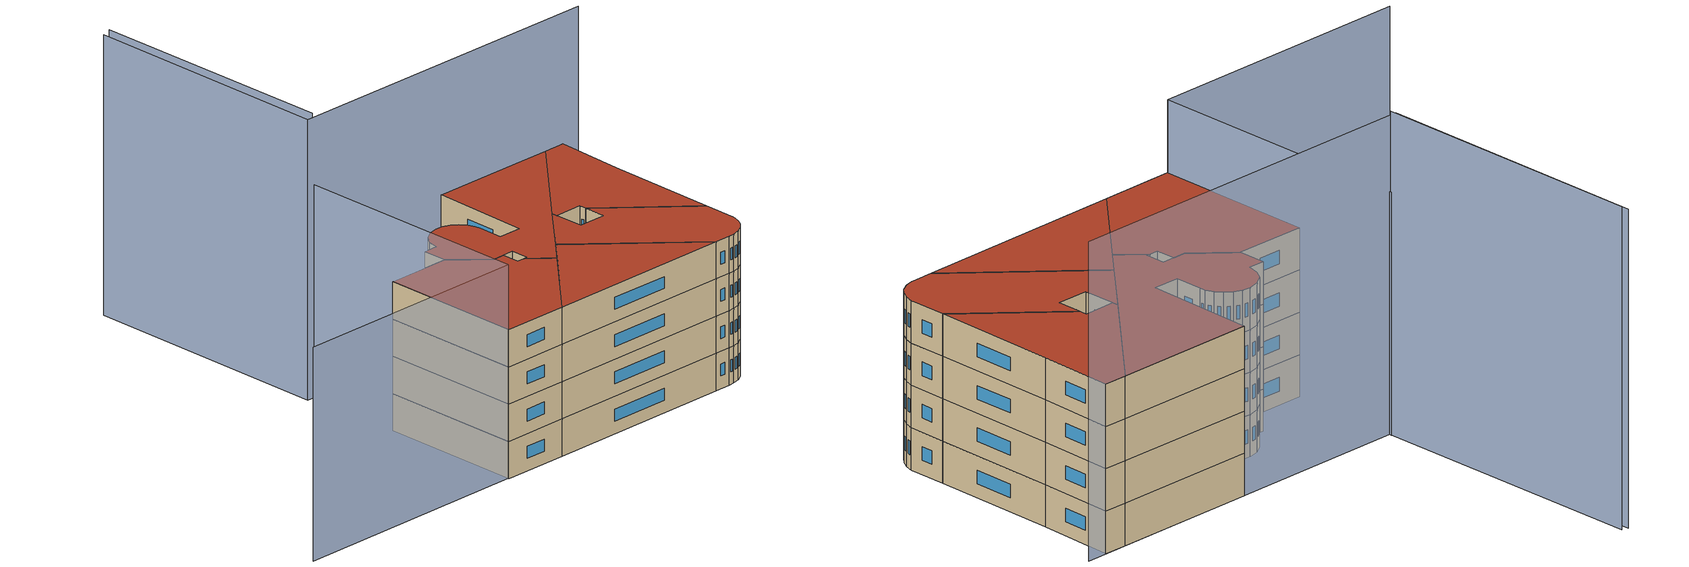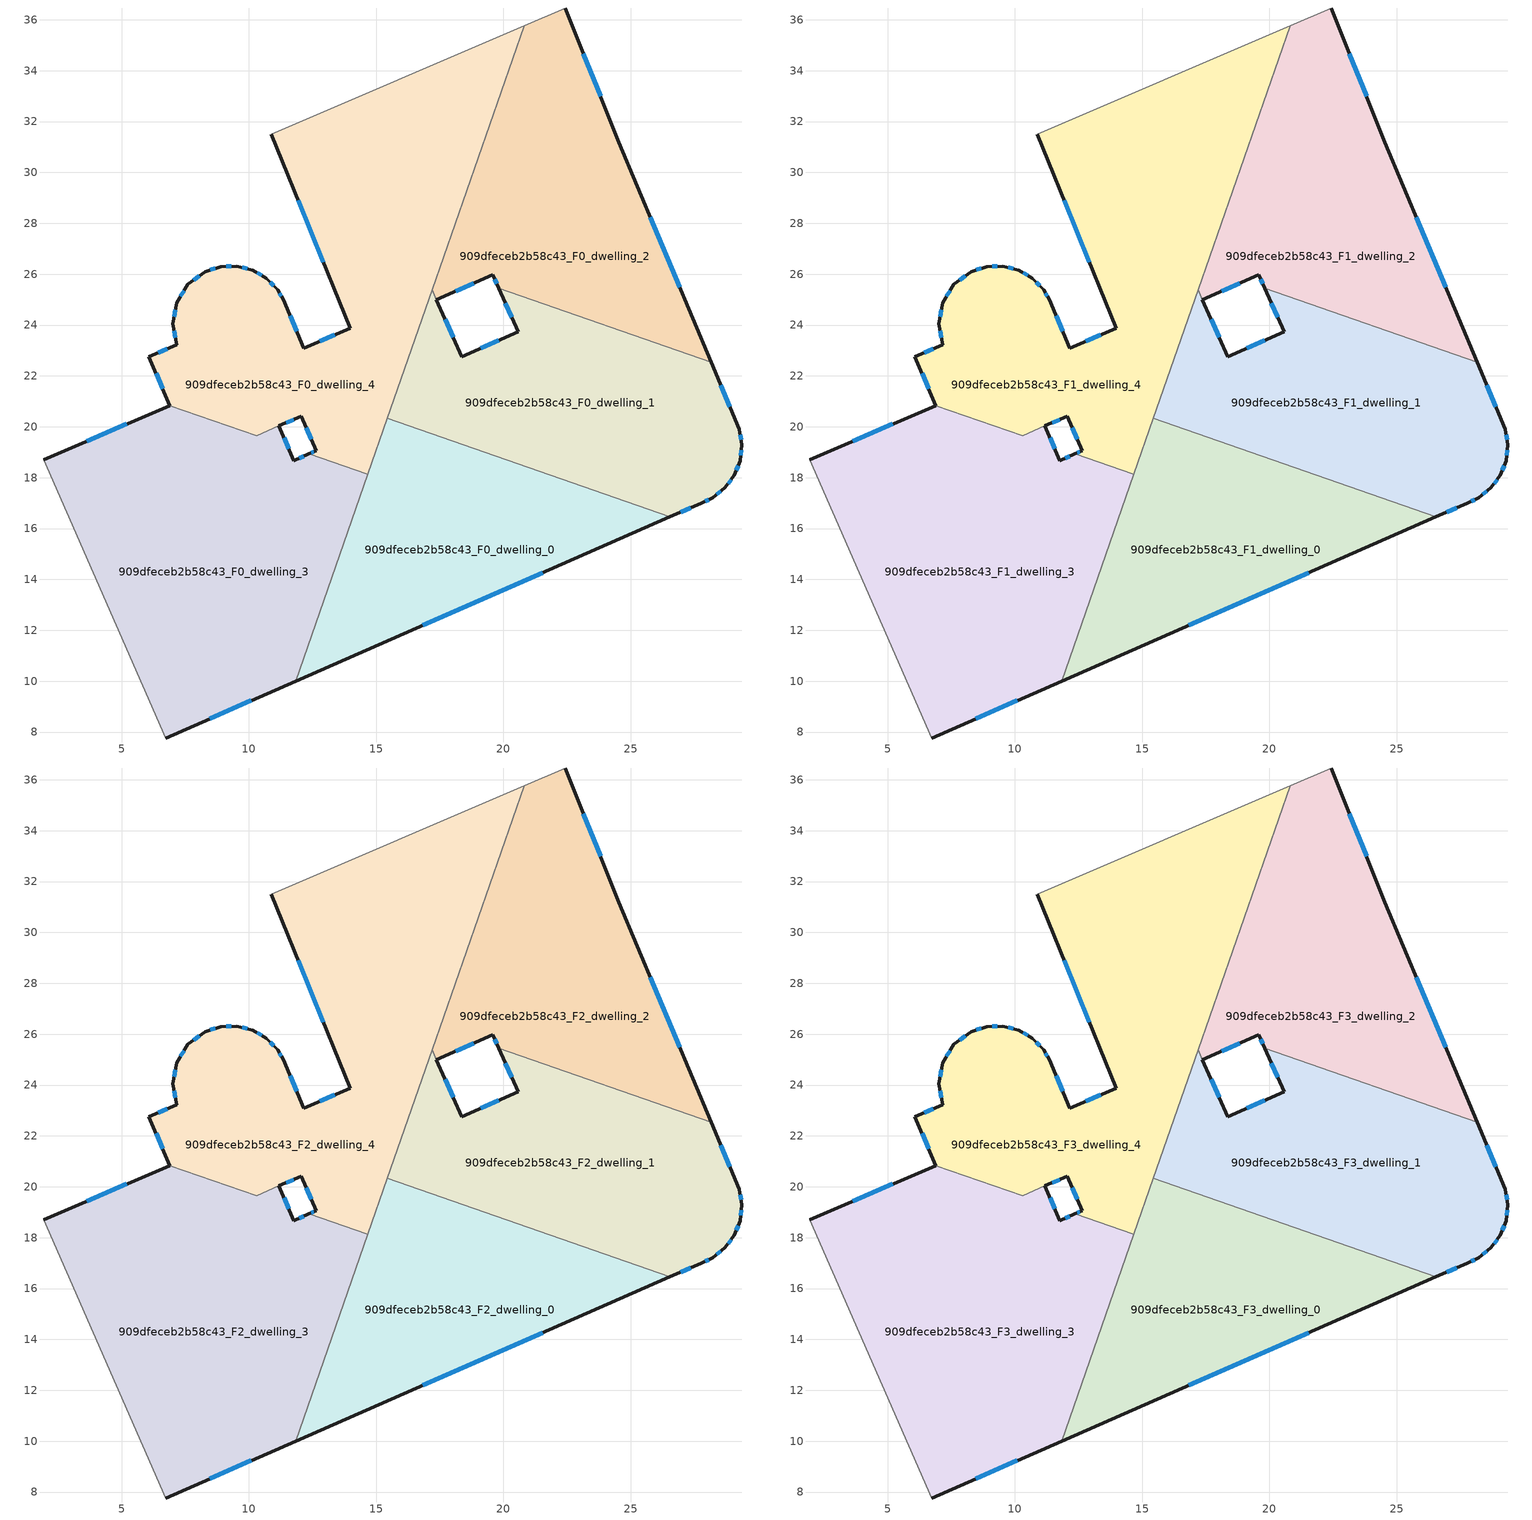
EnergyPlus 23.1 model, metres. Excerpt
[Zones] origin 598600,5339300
909dfeceb2b58c43_F0_dwelling_0
 floor ground (EU_floor_Construction): 26.55,16.46 11.83,10 15.44,20.33 z0
 wall outside (EU_wall_Construction): 11.83,10 26.55,16.46 z0:3
 wall to 909dfeceb2b58c43_F0_dwelling_1 (EU_wall_Construction): 26.55,16.46 15.44,20.33 z0:3
 wall to 909dfeceb2b58c43_F0_dwelling_3 (EU_wall_Construction): 14.67,18.13 11.83,10 z0:3
 wall to 909dfeceb2b58c43_F0_dwelling_4 (EU_wall_Construction): 15.44,20.33 14.67,18.13 z0:3
 window (EU_Window_Construction): 16.84,12.2 21.54,14.26 z1.02:1.98
909dfeceb2b58c43_F0_dwelling_1
 floor ground (EU_floor_Construction): 28.18,22.53 29.28,19.9 29.38,19.28 29.31,18.67 29.08,18.09 28.71,17.59 28.22,17.21 27.78,17 26.55,16.46 15.44,20.33 17.2,25.39 18.36,22.75 20.58,23.73 19.83,25.44 z0
 wall outside (EU_wall_Construction): 26.55,16.46 27.78,17 28.22,17.21 28.71,17.59 29.08,18.09 29.31,18.67 29.38,19.28 29.28,19.9 28.18,22.53 / 19.83,25.44 20.58,23.73 18.36,22.75 17.37,24.99 z0:3
 wall to 909dfeceb2b58c43_F0_dwelling_2 (EU_wall_Construction): 17.37,25 17.2,25.39 / 28.18,22.53 19.83,25.44 z0:3
 wall to 909dfeceb2b58c43_F0_dwelling_4 (EU_wall_Construction): 17.2,25.39 15.44,20.34 z0:3
 window (EU_Window_Construction): 26.97,16.64 27.36,16.82 / 18.02,23.52 17.71,24.23 / 19.82,23.4 19.11,23.09 / 20.08,24.86 20.32,24.31 / 28.91,20.79 28.55,21.63 / 29.34,19.49 29.31,19.69 / 29.33,18.88 29.35,19.07 / 29.16,18.29 29.23,18.47 / 28.84,17.76 28.95,17.92 / 28.39,17.34 28.54,17.46 / 27.93,17.07 28.07,17.14 z1.02:1.98
909dfeceb2b58c43_F0_dwelling_2
 floor ground (EU_floor_Construction): 22.43,36.46 24.54,31.19 28.18,22.53 19.83,25.44 19.59,25.98 17.37,25 17.2,25.39 20.82,35.77 z0
 wall outside (EU_wall_Construction): 28.18,22.53 24.54,31.19 22.43,36.46 / 17.37,25 19.59,25.98 19.83,25.44 z0:3
 wall adiabatic (EU_wall_Construction): 22.43,36.46 20.82,35.77 z0:3
 wall to 909dfeceb2b58c43_F0_dwelling_4 (EU_wall_Construction): 20.82,35.77 17.2,25.39 z0:3
 window (EU_Window_Construction): 23.82,32.99 23.15,34.67 / 26.94,25.48 25.78,28.24 / 19.67,25.79 19.75,25.62 / 18.13,25.33 18.83,25.64 z1.02:1.98
909dfeceb2b58c43_F0_dwelling_3
 floor ground (EU_floor_Construction): 14.67,18.13 11.83,10 6.73,7.76 1.93,18.71 6.89,20.84 10.3,19.65 11.18,20.03 11.77,18.67 12.36,18.93 z0
 wall outside (EU_wall_Construction): 12.36,18.93 11.77,18.67 11.18,20.03 / 6.73,7.76 11.83,10 / 6.89,20.84 1.93,18.71 z0:3
 wall to 909dfeceb2b58c43_F0_dwelling_4 (EU_wall_Construction): 14.67,18.13 12.36,18.93 / 11.18,20.03 10.3,19.65 6.89,20.84 z0:3
 wall adiabatic (EU_wall_Construction): 1.93,18.71 6.73,7.76 z0:3
 window (EU_Window_Construction): 11.57,19.13 11.38,19.57 / 12.16,18.84 11.97,18.76 / 8.47,8.53 10.1,9.24 / 5.2,20.11 3.62,19.43 z1.02:1.98
909dfeceb2b58c43_F0_dwelling_4
 floor ground (EU_floor_Construction): 20.82,35.77 14.67,18.13 12.36,18.93 12.64,19.06 12.05,20.42 10.3,19.65 6.89,20.84 6.07,22.75 7.16,23.22 7.01,24.05 7.15,24.88 7.6,25.6 8.28,26.1 8.89,26.3 9.53,26.32 10.14,26.16 10.69,25.84 11.12,25.38 11.34,25.01 12.16,23.1 13.99,23.88 10.87,31.5 z0
 wall outside (EU_wall_Construction): 10.87,31.5 13.99,23.88 12.16,23.1 11.34,25.01 11.12,25.38 10.69,25.84 10.14,26.16 9.53,26.32 8.89,26.3 8.28,26.1 7.6,25.6 7.15,24.88 7.01,24.05 7.16,23.22 6.07,22.75 6.89,20.84 / 11.18,20.03 12.05,20.42 12.64,19.06 12.36,18.93 z0:3
 wall adiabatic (EU_wall_Construction): 20.82,35.77 10.87,31.5 z0:3
 window (EU_Window_Construction): 6.35,22.1 6.61,21.49 / 6.79,23.06 6.44,22.91 / 7.06,23.77 7.11,23.5 / 7.1,24.6 7.06,24.33 / 7.45,25.35 7.3,25.12 / 8.05,25.93 7.83,25.77 / 8.68,26.23 8.49,26.17 / 9.31,26.31 9.1,26.31 / 9.93,26.22 9.74,26.27 / 10.5,25.95 10.33,26.05 / 10.97,25.54 10.83,25.68 / 11.27,25.14 11.2,25.25 / 11.88,23.75 11.62,24.36 / 13.37,23.61 12.78,23.36 / 11.93,28.91 12.93,26.47 / 12.55,19.01 12.46,18.97 / 12.25,19.95 12.44,19.52 / 11.47,20.16 11.75,20.29 z1.02:1.98
909dfeceb2b58c43_F1_dwelling_0
 floor to 909dfeceb2b58c43_F0_dwelling_0 (EU_floor_Construction): 26.55,16.46 11.83,10 15.44,20.33 z3
 wall outside (EU_wall_Construction): 11.83,10 26.55,16.46 z3:6
 wall to 909dfeceb2b58c43_F1_dwelling_1 (EU_wall_Construction): 26.55,16.46 15.44,20.33 z3:6
 wall to 909dfeceb2b58c43_F1_dwelling_3 (EU_wall_Construction): 14.67,18.13 11.83,10 z3:6
 wall to 909dfeceb2b58c43_F1_dwelling_4 (EU_wall_Construction): 15.44,20.33 14.67,18.13 z3:6
 window (EU_Window_Construction): 16.84,12.2 21.54,14.26 z4.02:4.98
909dfeceb2b58c43_F1_dwelling_1
 floor to 909dfeceb2b58c43_F0_dwelling_1 (EU_floor_Construction): 28.18,22.53 29.28,19.9 29.38,19.28 29.31,18.67 29.08,18.09 28.71,17.59 28.22,17.21 27.78,17 26.55,16.46 15.44,20.34 17.2,25.39 18.36,22.75 20.58,23.73 19.83,25.44 z3
 wall outside (EU_wall_Construction): 26.55,16.46 27.78,17 28.22,17.21 28.71,17.59 29.08,18.09 29.31,18.67 29.38,19.28 29.28,19.9 28.18,22.53 / 19.83,25.44 20.58,23.73 18.36,22.75 17.37,24.99 z3:6
 wall to 909dfeceb2b58c43_F1_dwelling_2 (EU_wall_Construction): 17.37,25 17.2,25.39 / 28.18,22.53 19.83,25.44 z3:6
 wall to 909dfeceb2b58c43_F1_dwelling_4 (EU_wall_Construction): 17.2,25.39 15.44,20.34 z3:6
 window (EU_Window_Construction): 26.97,16.64 27.36,16.82 / 18.02,23.52 17.71,24.23 / 19.82,23.4 19.11,23.09 / 20.08,24.86 20.32,24.31 / 28.91,20.79 28.55,21.63 / 29.34,19.49 29.31,19.69 / 29.33,18.88 29.35,19.07 / 29.16,18.29 29.23,18.47 / 28.84,17.76 28.95,17.92 / 28.39,17.34 28.54,17.46 / 27.93,17.07 28.07,17.14 z4.02:4.98
909dfeceb2b58c43_F1_dwelling_2
 floor to 909dfeceb2b58c43_F0_dwelling_2 (EU_floor_Construction): 22.43,36.46 24.54,31.19 28.18,22.53 19.83,25.44 19.59,25.98 17.37,25 17.2,25.39 20.82,35.77 z3
 wall outside (EU_wall_Construction): 28.18,22.53 24.54,31.19 22.43,36.46 / 17.37,25 19.59,25.98 19.83,25.44 z3:6
 wall adiabatic (EU_wall_Construction): 22.43,36.46 20.82,35.77 z3:6
 wall to 909dfeceb2b58c43_F1_dwelling_4 (EU_wall_Construction): 20.82,35.77 17.2,25.39 z3:6
 window (EU_Window_Construction): 23.82,32.99 23.15,34.67 / 26.94,25.48 25.78,28.24 / 19.67,25.79 19.75,25.62 / 18.13,25.33 18.83,25.64 z4.02:4.98
909dfeceb2b58c43_F1_dwelling_3
 floor to 909dfeceb2b58c43_F0_dwelling_3 (EU_floor_Construction): 14.67,18.13 11.83,10 6.73,7.76 1.93,18.71 6.89,20.84 10.3,19.65 11.18,20.03 11.77,18.67 12.36,18.93 z3
 wall outside (EU_wall_Construction): 12.36,18.93 11.77,18.67 11.18,20.03 / 6.73,7.76 11.83,10 / 6.89,20.84 1.93,18.71 z3:6
 wall to 909dfeceb2b58c43_F1_dwelling_4 (EU_wall_Construction): 14.67,18.13 12.36,18.93 / 11.18,20.03 10.3,19.65 6.89,20.84 z3:6
 wall adiabatic (EU_wall_Construction): 1.93,18.71 6.73,7.76 z3:6
 window (EU_Window_Construction): 11.57,19.13 11.38,19.57 / 12.16,18.84 11.97,18.76 / 8.47,8.53 10.1,9.24 / 5.2,20.11 3.62,19.43 z4.02:4.98
909dfeceb2b58c43_F1_dwelling_4
 floor to 909dfeceb2b58c43_F0_dwelling_4 (EU_floor_Construction): 20.82,35.77 14.67,18.13 12.36,18.93 12.64,19.06 12.05,20.42 10.3,19.65 6.89,20.84 6.07,22.75 7.16,23.22 7.01,24.05 7.15,24.88 7.6,25.6 8.28,26.1 8.89,26.3 9.53,26.32 10.14,26.16 10.69,25.84 11.12,25.38 11.34,25.01 12.16,23.1 13.99,23.88 10.87,31.5 z3
 wall outside (EU_wall_Construction): 10.87,31.5 13.99,23.88 12.16,23.1 11.34,25.01 11.12,25.38 10.69,25.84 10.14,26.16 9.53,26.32 8.89,26.3 8.28,26.1 7.6,25.6 7.15,24.88 7.01,24.05 7.16,23.22 6.07,22.75 6.89,20.84 / 11.18,20.03 12.05,20.42 12.64,19.06 12.36,18.93 z3:6
 wall adiabatic (EU_wall_Construction): 20.82,35.77 10.87,31.5 z3:6
 window (EU_Window_Construction): 6.35,22.1 6.61,21.49 / 6.79,23.06 6.44,22.91 / 7.06,23.77 7.11,23.5 / 7.1,24.6 7.06,24.33 / 7.45,25.35 7.3,25.12 / 8.05,25.93 7.83,25.77 / 8.68,26.23 8.49,26.17 / 9.31,26.31 9.1,26.31 / 9.93,26.22 9.74,26.27 / 10.5,25.95 10.33,26.05 / 10.97,25.54 10.83,25.68 / 11.27,25.14 11.2,25.25 / 11.88,23.75 11.62,24.36 / 13.37,23.61 12.78,23.36 / 11.93,28.91 12.93,26.47 / 12.55,19.01 12.46,18.97 / 12.25,19.95 12.44,19.52 / 11.47,20.16 11.75,20.29 z4.02:4.98
909dfeceb2b58c43_F2_dwelling_0
 floor to 909dfeceb2b58c43_F1_dwelling_0 (EU_floor_Construction): 26.55,16.46 11.83,10 15.44,20.33 z6
 wall outside (EU_wall_Construction): 11.83,10 26.55,16.46 z6:9
 wall to 909dfeceb2b58c43_F2_dwelling_1 (EU_wall_Construction): 26.55,16.46 15.44,20.33 z6:9
 wall to 909dfeceb2b58c43_F2_dwelling_3 (EU_wall_Construction): 14.67,18.13 11.83,10 z6:9
 wall to 909dfeceb2b58c43_F2_dwelling_4 (EU_wall_Construction): 15.44,20.33 14.67,18.13 z6:9
 window (EU_Window_Construction): 16.84,12.2 21.54,14.26 z7.02:7.98
909dfeceb2b58c43_F2_dwelling_1
 floor to 909dfeceb2b58c43_F1_dwelling_1 (EU_floor_Construction): 28.18,22.53 29.28,19.9 29.38,19.28 29.31,18.67 29.08,18.09 28.71,17.59 28.22,17.21 27.78,17 26.55,16.46 15.44,20.34 17.2,25.39 18.36,22.75 20.58,23.73 19.83,25.44 z6
 wall outside (EU_wall_Construction): 26.55,16.46 27.78,17 28.22,17.21 28.71,17.59 29.08,18.09 29.31,18.67 29.38,19.28 29.28,19.9 28.18,22.53 / 19.83,25.44 20.58,23.73 18.36,22.75 17.37,24.99 z6:9
 wall to 909dfeceb2b58c43_F2_dwelling_2 (EU_wall_Construction): 17.37,25 17.2,25.39 / 28.18,22.53 19.83,25.44 z6:9
 wall to 909dfeceb2b58c43_F2_dwelling_4 (EU_wall_Construction): 17.2,25.39 15.44,20.34 z6:9
 window (EU_Window_Construction): 26.97,16.64 27.36,16.82 / 18.02,23.52 17.71,24.23 / 19.82,23.4 19.11,23.09 / 20.08,24.86 20.32,24.31 / 28.91,20.79 28.55,21.63 / 29.34,19.49 29.31,19.69 / 29.33,18.88 29.35,19.07 / 29.16,18.29 29.23,18.47 / 28.84,17.76 28.95,17.92 / 28.39,17.34 28.54,17.46 / 27.93,17.07 28.07,17.14 z7.02:7.98
909dfeceb2b58c43_F2_dwelling_2
 floor to 909dfeceb2b58c43_F1_dwelling_2 (EU_floor_Construction): 22.43,36.46 24.54,31.19 28.18,22.53 19.83,25.44 19.59,25.98 17.37,25 17.2,25.39 20.82,35.77 z6
 wall outside (EU_wall_Construction): 28.18,22.53 24.54,31.19 22.43,36.46 / 17.37,25 19.59,25.98 19.83,25.44 z6:9
 wall adiabatic (EU_wall_Construction): 22.43,36.46 20.82,35.77 z6:9
 wall to 909dfeceb2b58c43_F2_dwelling_4 (EU_wall_Construction): 20.82,35.77 17.2,25.39 z6:9
 window (EU_Window_Construction): 23.82,32.99 23.15,34.67 / 26.94,25.48 25.78,28.24 / 19.67,25.79 19.75,25.62 / 18.13,25.33 18.83,25.64 z7.02:7.98
909dfeceb2b58c43_F2_dwelling_3
 floor to 909dfeceb2b58c43_F1_dwelling_3 (EU_floor_Construction): 14.67,18.13 11.83,10 6.73,7.76 1.93,18.71 6.89,20.84 10.3,19.65 11.18,20.03 11.77,18.67 12.36,18.93 z6
 wall outside (EU_wall_Construction): 12.36,18.93 11.77,18.67 11.18,20.03 / 6.73,7.76 11.83,10 / 6.89,20.84 1.93,18.71 z6:9
 wall to 909dfeceb2b58c43_F2_dwelling_4 (EU_wall_Construction): 14.67,18.13 12.36,18.93 / 11.18,20.03 10.3,19.65 6.89,20.84 z6:9
 wall adiabatic (EU_wall_Construction): 1.93,18.71 6.73,7.76 z6:9
 window (EU_Window_Construction): 11.57,19.13 11.38,19.57 / 12.16,18.84 11.97,18.76 / 8.47,8.53 10.1,9.24 / 5.2,20.11 3.62,19.43 z7.02:7.98
909dfeceb2b58c43_F2_dwelling_4
 floor to 909dfeceb2b58c43_F1_dwelling_4 (EU_floor_Construction): 20.82,35.77 14.67,18.13 12.36,18.93 12.64,19.06 12.05,20.42 10.3,19.65 6.89,20.84 6.07,22.75 7.16,23.22 7.01,24.05 7.15,24.88 7.6,25.6 8.28,26.1 8.89,26.3 9.53,26.32 10.14,26.16 10.69,25.84 11.12,25.38 11.34,25.01 12.16,23.1 13.99,23.88 10.87,31.5 z6
 wall outside (EU_wall_Construction): 10.87,31.5 13.99,23.88 12.16,23.1 11.34,25.01 11.12,25.38 10.69,25.84 10.14,26.16 9.53,26.32 8.89,26.3 8.28,26.1 7.6,25.6 7.15,24.88 7.01,24.05 7.16,23.22 6.07,22.75 6.89,20.84 / 11.18,20.03 12.05,20.42 12.64,19.06 12.36,18.93 z6:9
 wall adiabatic (EU_wall_Construction): 20.82,35.77 10.87,31.5 z6:9
 window (EU_Window_Construction): 6.35,22.1 6.61,21.49 / 6.79,23.06 6.44,22.91 / 7.06,23.77 7.11,23.5 / 7.1,24.6 7.06,24.33 / 7.45,25.35 7.3,25.12 / 8.05,25.93 7.83,25.77 / 8.68,26.23 8.49,26.17 / 9.31,26.31 9.1,26.31 / 9.93,26.22 9.74,26.27 / 10.5,25.95 10.33,26.05 / 10.97,25.54 10.83,25.68 / 11.27,25.14 11.2,25.25 / 11.88,23.75 11.62,24.36 / 13.37,23.61 12.78,23.36 / 11.93,28.91 12.93,26.47 / 12.55,19.01 12.46,18.97 / 12.25,19.95 12.44,19.52 / 11.47,20.16 11.75,20.29 z7.02:7.98
909dfeceb2b58c43_F3_dwelling_0
 floor to 909dfeceb2b58c43_F2_dwelling_0 (EU_floor_Construction): 26.55,16.46 11.83,10 15.44,20.33 z9
 wall outside (EU_wall_Construction): 11.83,10 26.55,16.46 z9:12
 wall to 909dfeceb2b58c43_F3_dwelling_1 (EU_wall_Construction): 26.55,16.46 15.44,20.33 z9:12
 wall to 909dfeceb2b58c43_F3_dwelling_3 (EU_wall_Construction): 14.67,18.13 11.83,10 z9:12
 wall to 909dfeceb2b58c43_F3_dwelling_4 (EU_wall_Construction): 15.44,20.33 14.67,18.13 z9:12
 window (EU_Window_Construction): 16.84,12.2 21.54,14.26 z10.02:10.98
 roof outside (EU_roof_Construction): 26.55,16.46 15.44,20.33 11.83,10 z12
909dfeceb2b58c43_F3_dwelling_1
 floor to 909dfeceb2b58c43_F2_dwelling_1 (EU_floor_Construction): 28.18,22.53 29.28,19.9 29.38,19.28 29.31,18.67 29.08,18.09 28.71,17.59 28.22,17.21 27.78,17 26.55,16.46 15.44,20.34 17.2,25.39 18.36,22.75 20.58,23.73 19.83,25.44 z9
 wall outside (EU_wall_Construction): 26.55,16.46 27.78,17 28.22,17.21 28.71,17.59 29.08,18.09 29.31,18.67 29.38,19.28 29.28,19.9 28.18,22.53 / 19.83,25.44 20.58,23.73 18.36,22.75 17.37,24.99 z9:12
 wall to 909dfeceb2b58c43_F3_dwelling_2 (EU_wall_Construction): 17.37,25 17.2,25.39 / 28.18,22.53 19.83,25.44 z9:12
 wall to 909dfeceb2b58c43_F3_dwelling_4 (EU_wall_Construction): 17.2,25.39 15.44,20.34 z9:12
 window (EU_Window_Construction): 26.97,16.64 27.36,16.82 / 18.02,23.52 17.71,24.23 / 19.82,23.4 19.11,23.09 / 20.08,24.86 20.32,24.31 / 28.91,20.79 28.55,21.63 / 29.34,19.49 29.31,19.69 / 29.33,18.88 29.35,19.07 / 29.16,18.29 29.23,18.47 / 28.84,17.76 28.95,17.92 / 28.39,17.34 28.54,17.46 / 27.93,17.07 28.07,17.14 z10.02:10.98
 roof outside (EU_roof_Construction): 28.71,17.59 29.08,18.09 29.31,18.67 29.38,19.28 29.28,19.9 28.18,22.53 19.83,25.44 20.58,23.73 18.36,22.75 17.2,25.39 15.44,20.34 26.55,16.46 27.78,17 28.22,17.21 z12
909dfeceb2b58c43_F3_dwelling_2
 floor to 909dfeceb2b58c43_F2_dwelling_2 (EU_floor_Construction): 22.43,36.46 24.54,31.19 28.18,22.53 19.83,25.44 19.59,25.98 17.37,25 17.2,25.39 20.82,35.77 z9
 wall outside (EU_wall_Construction): 28.18,22.53 24.54,31.19 22.43,36.46 / 17.37,25 19.59,25.98 19.83,25.44 z9:12
 wall adiabatic (EU_wall_Construction): 22.43,36.46 20.82,35.77 z9:12
 wall to 909dfeceb2b58c43_F3_dwelling_4 (EU_wall_Construction): 20.82,35.77 17.2,25.39 z9:12
 window (EU_Window_Construction): 23.82,32.99 23.15,34.67 / 26.94,25.48 25.78,28.24 / 19.67,25.79 19.75,25.62 / 18.13,25.33 18.83,25.64 z10.02:10.98
 roof outside (EU_roof_Construction): 28.18,22.53 24.54,31.19 22.43,36.46 20.82,35.77 17.2,25.39 17.37,25 19.59,25.98 19.83,25.44 z12
909dfeceb2b58c43_F3_dwelling_3
 floor to 909dfeceb2b58c43_F2_dwelling_3 (EU_floor_Construction): 14.67,18.13 11.83,10 6.73,7.76 1.93,18.71 6.89,20.84 10.3,19.65 11.18,20.03 11.77,18.67 12.36,18.93 z9
 wall outside (EU_wall_Construction): 12.36,18.93 11.77,18.67 11.18,20.03 / 6.73,7.76 11.83,10 / 6.89,20.84 1.93,18.71 z9:12
 wall to 909dfeceb2b58c43_F3_dwelling_4 (EU_wall_Construction): 14.67,18.13 12.36,18.93 / 11.18,20.03 10.3,19.65 6.89,20.84 z9:12
 wall adiabatic (EU_wall_Construction): 1.93,18.71 6.73,7.76 z9:12
 window (EU_Window_Construction): 11.57,19.13 11.38,19.57 / 12.16,18.84 11.97,18.76 / 8.47,8.53 10.1,9.24 / 5.2,20.11 3.62,19.43 z10.02:10.98
 roof outside (EU_roof_Construction): 11.83,10 14.67,18.13 12.36,18.93 11.77,18.67 11.18,20.03 10.3,19.65 6.89,20.84 1.93,18.71 6.73,7.76 z12
909dfeceb2b58c43_F3_dwelling_4
 floor to 909dfeceb2b58c43_F2_dwelling_4 (EU_floor_Construction): 20.82,35.77 14.67,18.13 12.36,18.93 12.64,19.06 12.05,20.42 10.3,19.65 6.89,20.84 6.07,22.75 7.16,23.22 7.01,24.05 7.15,24.88 7.6,25.6 8.28,26.1 8.89,26.3 9.53,26.32 10.14,26.16 10.69,25.84 11.12,25.38 11.34,25.01 12.16,23.1 13.99,23.88 10.87,31.5 z9
 wall outside (EU_wall_Construction): 10.87,31.5 13.99,23.88 12.16,23.1 11.34,25.01 11.12,25.38 10.69,25.84 10.14,26.16 9.53,26.32 8.89,26.3 8.28,26.1 7.6,25.6 7.15,24.88 7.01,24.05 7.16,23.22 6.07,22.75 6.89,20.84 / 11.18,20.03 12.05,20.42 12.64,19.06 12.36,18.93 z9:12
 wall adiabatic (EU_wall_Construction): 20.82,35.77 10.87,31.5 z9:12
 window (EU_Window_Construction): 6.35,22.1 6.61,21.49 / 6.79,23.06 6.44,22.91 / 7.06,23.77 7.11,23.5 / 7.1,24.6 7.06,24.33 / 7.45,25.35 7.3,25.12 / 8.05,25.93 7.83,25.77 / 8.68,26.23 8.49,26.17 / 9.31,26.31 9.1,26.31 / 9.93,26.22 9.74,26.27 / 10.5,25.95 10.33,26.05 / 10.97,25.54 10.83,25.68 / 11.27,25.14 11.2,25.25 / 11.88,23.75 11.62,24.36 / 13.37,23.61 12.78,23.36 / 11.93,28.91 12.93,26.47 / 12.55,19.01 12.46,18.97 / 12.25,19.95 12.44,19.52 / 11.47,20.16 11.75,20.29 z10.02:10.98
 roof outside (EU_roof_Construction): 14.67,18.13 20.82,35.77 10.87,31.5 13.99,23.88 12.16,23.1 11.34,25.01 11.12,25.38 10.69,25.84 10.14,26.16 9.53,26.32 8.89,26.3 8.28,26.1 7.6,25.6 7.15,24.88 7.01,24.05 7.16,23.22 6.07,22.75 6.89,20.84 10.3,19.65 12.05,20.42 12.64,19.06 12.36,18.93 z12
shading: -1.36,26.37 6.71,7.82 / 6.71,7.82 -11.91,-0.28 z0:17.2; -9.74,45.37 -1.37,26.25 z0:22.9; 23.88,37.09 -1.84,25.97 / -1.84,25.97 -10.2,45.31 z0:22.6
[Building]
EU S2 Campaign: North Axis=0; Terrain=City; Solar Distribution=FullExterior
[Site:Location]
Vienna: Latitude=48; Longitude=16.5; Time Zone=1; Elevation=183
[SizingPeriod:WeatherFileDays]
AnnualSizingPeriod: Begin Month=1; Begin Day of Month=1; End Month=12; End Day of Month=31; Day of Week for Start Day=Monday; Use Weather File Daylight Saving Period=No; Use Weather File Rain and Snow Indicators=No
[MATERIAL]
EU_InternalMass_Material: Roughness=MediumRough; Thickness=0.1; Conductivity=1; Density=1800; Specific Heat=900; Thermal Absorptance=0.9; Solar Absorptance=0.7; Visible Absorptance=0.7
[MATERIAL:NOMASS] Roughness=MediumRough; Thermal Absorptance=0.9; Solar Absorptance=0.7; Visible Absorptance=0.7
Name | Thermal Resistance
EU_wall_NoMass | 0.942466
EU_roof_NoMass | 0.551687
EU_floor_NoMass | 0.66527
[WINDOWMATERIAL:SIMPLEGLAZINGSYSTEM]
EU_Window_SimpleGlazing: UFactor=2.03367; Solar Heat Gain Coefficient=0.65; Visible Transmittance=0.65
[CONSTRUCTION]
EU_wall_Construction: EU_wall_NoMass
EU_roof_Construction: EU_roof_NoMass
EU_floor_Construction: EU_floor_NoMass
EU_Window_Construction: EU_Window_SimpleGlazing
EU_InternalMass_Construction: EU_InternalMass_Material
[ZONE] Type=1; Multiplier=1; Ceiling Height=autocalculate; Floor Area=autocalculate; Part of Total Floor Area=Yes
Name | Volume
909dfeceb2b58c43_F0_dwelling_0; 909dfeceb2b58c43_F1_dwelling_0; 909dfeceb2b58c43_F2_dwelling_0; 909dfeceb2b58c43_F3_dwelling_0 | 193.106
909dfeceb2b58c43_F0_dwelling_1 | 221.134
909dfeceb2b58c43_F1_dwelling_1; 909dfeceb2b58c43_F2_dwelling_1; 909dfeceb2b58c43_F3_dwelling_1 | 220.98
909dfeceb2b58c43_F0_dwelling_2; 909dfeceb2b58c43_F1_dwelling_2; 909dfeceb2b58c43_F2_dwelling_2; 909dfeceb2b58c43_F3_dwelling_2 | 212.167
909dfeceb2b58c43_F0_dwelling_3; 909dfeceb2b58c43_F1_dwelling_3; 909dfeceb2b58c43_F2_dwelling_3; 909dfeceb2b58c43_F3_dwelling_3 | 303.218
909dfeceb2b58c43_F0_dwelling_4; 909dfeceb2b58c43_F1_dwelling_4; 909dfeceb2b58c43_F2_dwelling_4; 909dfeceb2b58c43_F3_dwelling_4 | 323.165
[INTERNALMASS] Construction=EU_InternalMass_Construction
Name | Zone or ZoneList | Surface Area
909dfeceb2b58c43_F0_dwelling_0_EU_InternalMass | 909dfeceb2b58c43_F0_dwelling_0 | 64.3686
909dfeceb2b58c43_F0_dwelling_1_EU_InternalMass | 909dfeceb2b58c43_F0_dwelling_1 | 73.7118
909dfeceb2b58c43_F0_dwelling_2_EU_InternalMass | 909dfeceb2b58c43_F0_dwelling_2 | 70.7202
909dfeceb2b58c43_F0_dwelling_3_EU_InternalMass | 909dfeceb2b58c43_F0_dwelling_3 | 101.073
909dfeceb2b58c43_F0_dwelling_4_EU_InternalMass | 909dfeceb2b58c43_F0_dwelling_4 | 107.721
909dfeceb2b58c43_F1_dwelling_0_EU_InternalMass | 909dfeceb2b58c43_F1_dwelling_0 | 64.3686
909dfeceb2b58c43_F1_dwelling_1_EU_InternalMass | 909dfeceb2b58c43_F1_dwelling_1 | 73.7118
909dfeceb2b58c43_F1_dwelling_2_EU_InternalMass | 909dfeceb2b58c43_F1_dwelling_2 | 70.7202
909dfeceb2b58c43_F1_dwelling_3_EU_InternalMass | 909dfeceb2b58c43_F1_dwelling_3 | 101.073
909dfeceb2b58c43_F1_dwelling_4_EU_InternalMass | 909dfeceb2b58c43_F1_dwelling_4 | 107.721
909dfeceb2b58c43_F2_dwelling_0_EU_InternalMass | 909dfeceb2b58c43_F2_dwelling_0 | 64.3686
909dfeceb2b58c43_F2_dwelling_1_EU_InternalMass | 909dfeceb2b58c43_F2_dwelling_1 | 73.7118
909dfeceb2b58c43_F2_dwelling_2_EU_InternalMass | 909dfeceb2b58c43_F2_dwelling_2 | 70.7202
909dfeceb2b58c43_F2_dwelling_3_EU_InternalMass | 909dfeceb2b58c43_F2_dwelling_3 | 101.073
909dfeceb2b58c43_F2_dwelling_4_EU_InternalMass | 909dfeceb2b58c43_F2_dwelling_4 | 107.721
909dfeceb2b58c43_F3_dwelling_0_EU_InternalMass | 909dfeceb2b58c43_F3_dwelling_0 | 64.3686
909dfeceb2b58c43_F3_dwelling_1_EU_InternalMass | 909dfeceb2b58c43_F3_dwelling_1 | 73.7118
909dfeceb2b58c43_F3_dwelling_2_EU_InternalMass | 909dfeceb2b58c43_F3_dwelling_2 | 70.7202
909dfeceb2b58c43_F3_dwelling_3_EU_InternalMass | 909dfeceb2b58c43_F3_dwelling_3 | 101.073
909dfeceb2b58c43_F3_dwelling_4_EU_InternalMass | 909dfeceb2b58c43_F3_dwelling_4 | 107.721
[OTHEREQUIPMENT] Fuel Type=Electricity; Design Level Calculation Method=Watts/Area; Power per Zone Floor Area=1; Fraction Latent=0; Fraction Radiant=0; Fraction Lost=0; Carbon Dioxide Generation Rate=0; EndUse Subcategory=EU_Step8_InternalGains
Name | Zone or ZoneList or Space or SpaceList | Schedule
EU_Step8_InternalGain_909dfeceb2b58c43_F0_dwelling_0_f000 | 909dfeceb2b58c43_F0_dwelling_0 | EU_Step8_GainSchedule_909dfeceb2b58c43_F0_dwelling_0_f000
EU_Step8_InternalGain_909dfeceb2b58c43_F0_dwelling_1_f000 | 909dfeceb2b58c43_F0_dwelling_1 | EU_Step8_GainSchedule_909dfeceb2b58c43_F0_dwelling_1_f000
EU_Step8_InternalGain_909dfeceb2b58c43_F0_dwelling_2_f000 | 909dfeceb2b58c43_F0_dwelling_2 | EU_Step8_GainSchedule_909dfeceb2b58c43_F0_dwelling_2_f000
EU_Step8_InternalGain_909dfeceb2b58c43_F0_dwelling_3_f000 | 909dfeceb2b58c43_F0_dwelling_3 | EU_Step8_GainSchedule_909dfeceb2b58c43_F0_dwelling_3_f000
EU_Step8_InternalGain_909dfeceb2b58c43_F0_dwelling_4_f000 | 909dfeceb2b58c43_F0_dwelling_4 | EU_Step8_GainSchedule_909dfeceb2b58c43_F0_dwelling_4_f000
EU_Step8_InternalGain_909dfeceb2b58c43_F1_dwelling_0_f000 | 909dfeceb2b58c43_F1_dwelling_0 | EU_Step8_GainSchedule_909dfeceb2b58c43_F1_dwelling_0_f000
EU_Step8_InternalGain_909dfeceb2b58c43_F1_dwelling_1_f000 | 909dfeceb2b58c43_F1_dwelling_1 | EU_Step8_GainSchedule_909dfeceb2b58c43_F1_dwelling_1_f000
EU_Step8_InternalGain_909dfeceb2b58c43_F1_dwelling_2_f000 | 909dfeceb2b58c43_F1_dwelling_2 | EU_Step8_GainSchedule_909dfeceb2b58c43_F1_dwelling_2_f000
EU_Step8_InternalGain_909dfeceb2b58c43_F1_dwelling_3_f000 | 909dfeceb2b58c43_F1_dwelling_3 | EU_Step8_GainSchedule_909dfeceb2b58c43_F1_dwelling_3_f000
EU_Step8_InternalGain_909dfeceb2b58c43_F1_dwelling_4_f000 | 909dfeceb2b58c43_F1_dwelling_4 | EU_Step8_GainSchedule_909dfeceb2b58c43_F1_dwelling_4_f000
EU_Step8_InternalGain_909dfeceb2b58c43_F2_dwelling_0_f000 | 909dfeceb2b58c43_F2_dwelling_0 | EU_Step8_GainSchedule_909dfeceb2b58c43_F2_dwelling_0_f000
EU_Step8_InternalGain_909dfeceb2b58c43_F2_dwelling_1_f000 | 909dfeceb2b58c43_F2_dwelling_1 | EU_Step8_GainSchedule_909dfeceb2b58c43_F2_dwelling_1_f000
EU_Step8_InternalGain_909dfeceb2b58c43_F2_dwelling_2_f000 | 909dfeceb2b58c43_F2_dwelling_2 | EU_Step8_GainSchedule_909dfeceb2b58c43_F2_dwelling_2_f000
EU_Step8_InternalGain_909dfeceb2b58c43_F2_dwelling_3_f000 | 909dfeceb2b58c43_F2_dwelling_3 | EU_Step8_GainSchedule_909dfeceb2b58c43_F2_dwelling_3_f000
EU_Step8_InternalGain_909dfeceb2b58c43_F2_dwelling_4_f000 | 909dfeceb2b58c43_F2_dwelling_4 | EU_Step8_GainSchedule_909dfeceb2b58c43_F2_dwelling_4_f000
EU_Step8_InternalGain_909dfeceb2b58c43_F3_dwelling_0_f000 | 909dfeceb2b58c43_F3_dwelling_0 | EU_Step8_GainSchedule_909dfeceb2b58c43_F3_dwelling_0_f000
EU_Step8_InternalGain_909dfeceb2b58c43_F3_dwelling_1_f000 | 909dfeceb2b58c43_F3_dwelling_1 | EU_Step8_GainSchedule_909dfeceb2b58c43_F3_dwelling_1_f000
EU_Step8_InternalGain_909dfeceb2b58c43_F3_dwelling_2_f000 | 909dfeceb2b58c43_F3_dwelling_2 | EU_Step8_GainSchedule_909dfeceb2b58c43_F3_dwelling_2_f000
EU_Step8_InternalGain_909dfeceb2b58c43_F3_dwelling_3_f000 | 909dfeceb2b58c43_F3_dwelling_3 | EU_Step8_GainSchedule_909dfeceb2b58c43_F3_dwelling_3_f000
EU_Step8_InternalGain_909dfeceb2b58c43_F3_dwelling_4_f000 | 909dfeceb2b58c43_F3_dwelling_4 | EU_Step8_GainSchedule_909dfeceb2b58c43_F3_dwelling_4_f000
[ZONEVENTILATION:DESIGNFLOWRATE] Schedule=EU_AlwaysOn; Design Flow Rate Calculation Method=AirChanges/Hour; Air Changes per Hour=0.530523; Ventilation Type=Natural; Fan Pressure Rise=0; Fan Total Efficiency=1; Constant Term Coefficient=1; Temperature Term Coefficient=0; Velocity Term Coefficient=0; Velocity Squared Term Coefficient=0; Minimum Indoor Temperature=-100; Maximum Indoor Temperature=100; Delta Temperature=-100; Minimum Outdoor Temperature=-100; Maximum Outdoor Temperature=100; Maximum Wind Speed=40
Name | Zone or ZoneList or Space or SpaceList
EU_ConstantAir_909dfeceb2b58c43_F0_dwelling_0 | 909dfeceb2b58c43_F0_dwelling_0
EU_ConstantAir_909dfeceb2b58c43_F0_dwelling_1 | 909dfeceb2b58c43_F0_dwelling_1
EU_ConstantAir_909dfeceb2b58c43_F0_dwelling_2 | 909dfeceb2b58c43_F0_dwelling_2
EU_ConstantAir_909dfeceb2b58c43_F0_dwelling_3 | 909dfeceb2b58c43_F0_dwelling_3
EU_ConstantAir_909dfeceb2b58c43_F0_dwelling_4 | 909dfeceb2b58c43_F0_dwelling_4
EU_ConstantAir_909dfeceb2b58c43_F1_dwelling_0 | 909dfeceb2b58c43_F1_dwelling_0
EU_ConstantAir_909dfeceb2b58c43_F1_dwelling_1 | 909dfeceb2b58c43_F1_dwelling_1
EU_ConstantAir_909dfeceb2b58c43_F1_dwelling_2 | 909dfeceb2b58c43_F1_dwelling_2
EU_ConstantAir_909dfeceb2b58c43_F1_dwelling_3 | 909dfeceb2b58c43_F1_dwelling_3
EU_ConstantAir_909dfeceb2b58c43_F1_dwelling_4 | 909dfeceb2b58c43_F1_dwelling_4
EU_ConstantAir_909dfeceb2b58c43_F2_dwelling_0 | 909dfeceb2b58c43_F2_dwelling_0
EU_ConstantAir_909dfeceb2b58c43_F2_dwelling_1 | 909dfeceb2b58c43_F2_dwelling_1
EU_ConstantAir_909dfeceb2b58c43_F2_dwelling_2 | 909dfeceb2b58c43_F2_dwelling_2
EU_ConstantAir_909dfeceb2b58c43_F2_dwelling_3 | 909dfeceb2b58c43_F2_dwelling_3
EU_ConstantAir_909dfeceb2b58c43_F2_dwelling_4 | 909dfeceb2b58c43_F2_dwelling_4
EU_ConstantAir_909dfeceb2b58c43_F3_dwelling_0 | 909dfeceb2b58c43_F3_dwelling_0
EU_ConstantAir_909dfeceb2b58c43_F3_dwelling_1 | 909dfeceb2b58c43_F3_dwelling_1
EU_ConstantAir_909dfeceb2b58c43_F3_dwelling_2 | 909dfeceb2b58c43_F3_dwelling_2
EU_ConstantAir_909dfeceb2b58c43_F3_dwelling_3 | 909dfeceb2b58c43_F3_dwelling_3
EU_ConstantAir_909dfeceb2b58c43_F3_dwelling_4 | 909dfeceb2b58c43_F3_dwelling_4
[HVACTEMPLATE:THERMOSTAT] Constant Heating Setpoint=20; Constant Cooling Setpoint=50
EU_HeatOnly_909dfeceb2b58c43_F0_dwelling_0; EU_HeatOnly_909dfeceb2b58c43_F0_dwelling_1; EU_HeatOnly_909dfeceb2b58c43_F0_dwelling_2; EU_HeatOnly_909dfeceb2b58c43_F0_dwelling_3; EU_HeatOnly_909dfeceb2b58c43_F0_dwelling_4; EU_HeatOnly_909dfeceb2b58c43_F1_dwelling_0; EU_HeatOnly_909dfeceb2b58c43_F1_dwelling_1; EU_HeatOnly_909dfeceb2b58c43_F1_dwelling_2; EU_HeatOnly_909dfeceb2b58c43_F1_dwelling_3; EU_HeatOnly_909dfeceb2b58c43_F1_dwelling_4; EU_HeatOnly_909dfeceb2b58c43_F2_dwelling_0; EU_HeatOnly_909dfeceb2b58c43_F2_dwelling_1; EU_HeatOnly_909dfeceb2b58c43_F2_dwelling_2; EU_HeatOnly_909dfeceb2b58c43_F2_dwelling_3; EU_HeatOnly_909dfeceb2b58c43_F2_dwelling_4; EU_HeatOnly_909dfeceb2b58c43_F3_dwelling_0; EU_HeatOnly_909dfeceb2b58c43_F3_dwelling_1; EU_HeatOnly_909dfeceb2b58c43_F3_dwelling_2; EU_HeatOnly_909dfeceb2b58c43_F3_dwelling_3; EU_HeatOnly_909dfeceb2b58c43_F3_dwelling_4
[HVACTEMPLATE:ZONE:IDEALLOADSAIRSYSTEM] System Availability Schedule=EU_AlwaysOn; Maximum Heating Supply Air Temperature=50; Minimum Cooling Supply Air Temperature=13; Maximum Heating Supply Air Humidity Ratio=0.0156; Minimum Cooling Supply Air Humidity Ratio=0.0077; Heating Limit=NoLimit; Cooling Limit=NoLimit; Heating Availability Schedule=EU_AlwaysOn; Cooling Availability Schedule=EU_CoolingOff; Dehumidification Control Type=ConstantSensibleHeatRatio; Cooling Sensible Heat Ratio=0.7; Dehumidification Setpoint=60; Humidification Control Type=None; Humidification Setpoint=30; Outdoor Air Method=None; Outdoor Air Flow Rate per Person=0.00944; Outdoor Air Flow Rate per Zone Floor Area=0; Outdoor Air Flow Rate per Zone=0; Demand Controlled Ventilation Type=None; Outdoor Air Economizer Type=NoEconomizer; Heat Recovery Type=None; Sensible Heat Recovery Effectiveness=0.7; Latent Heat Recovery Effectiveness=0.65
Name | Template Thermostat
909dfeceb2b58c43_F0_dwelling_0 | EU_HeatOnly_909dfeceb2b58c43_F0_dwelling_0
909dfeceb2b58c43_F0_dwelling_1 | EU_HeatOnly_909dfeceb2b58c43_F0_dwelling_1
909dfeceb2b58c43_F0_dwelling_2 | EU_HeatOnly_909dfeceb2b58c43_F0_dwelling_2
909dfeceb2b58c43_F0_dwelling_3 | EU_HeatOnly_909dfeceb2b58c43_F0_dwelling_3
909dfeceb2b58c43_F0_dwelling_4 | EU_HeatOnly_909dfeceb2b58c43_F0_dwelling_4
909dfeceb2b58c43_F1_dwelling_0 | EU_HeatOnly_909dfeceb2b58c43_F1_dwelling_0
909dfeceb2b58c43_F1_dwelling_1 | EU_HeatOnly_909dfeceb2b58c43_F1_dwelling_1
909dfeceb2b58c43_F1_dwelling_2 | EU_HeatOnly_909dfeceb2b58c43_F1_dwelling_2
909dfeceb2b58c43_F1_dwelling_3 | EU_HeatOnly_909dfeceb2b58c43_F1_dwelling_3
909dfeceb2b58c43_F1_dwelling_4 | EU_HeatOnly_909dfeceb2b58c43_F1_dwelling_4
909dfeceb2b58c43_F2_dwelling_0 | EU_HeatOnly_909dfeceb2b58c43_F2_dwelling_0
909dfeceb2b58c43_F2_dwelling_1 | EU_HeatOnly_909dfeceb2b58c43_F2_dwelling_1
909dfeceb2b58c43_F2_dwelling_2 | EU_HeatOnly_909dfeceb2b58c43_F2_dwelling_2
909dfeceb2b58c43_F2_dwelling_3 | EU_HeatOnly_909dfeceb2b58c43_F2_dwelling_3
909dfeceb2b58c43_F2_dwelling_4 | EU_HeatOnly_909dfeceb2b58c43_F2_dwelling_4
909dfeceb2b58c43_F3_dwelling_0 | EU_HeatOnly_909dfeceb2b58c43_F3_dwelling_0
909dfeceb2b58c43_F3_dwelling_1 | EU_HeatOnly_909dfeceb2b58c43_F3_dwelling_1
909dfeceb2b58c43_F3_dwelling_2 | EU_HeatOnly_909dfeceb2b58c43_F3_dwelling_2
909dfeceb2b58c43_F3_dwelling_3 | EU_HeatOnly_909dfeceb2b58c43_F3_dwelling_3
909dfeceb2b58c43_F3_dwelling_4 | EU_HeatOnly_909dfeceb2b58c43_F3_dwelling_4
[SIZING:ZONE] Zone Cooling Design Supply Air Temperature Input Method=SupplyAirTemperature; Zone Cooling Design Supply Air Temperature=13; Zone Heating Design Supply Air Temperature Input Method=SupplyAirTemperature; Zone Heating Design Supply Air Temperature=50; Zone Cooling Design Supply Air Humidity Ratio=0.008; Zone Heating Design Supply Air Humidity Ratio=0.008; Cooling Design Air Flow Method=DesignDay; Cooling Design Air Flow Rate=0; Cooling Minimum Air Flow per Zone Floor Area=0.000762; Cooling Minimum Air Flow=0; Cooling Minimum Air Flow Fraction=0.2; Heating Design Air Flow Method=DesignDay; Heating Design Air Flow Rate=0; Heating Maximum Air Flow per Zone Floor Area=0.002032; Heating Maximum Air Flow=0.141576; Heating Maximum Air Flow Fraction=0.3; Account for Dedicated Outdoor Air System=No; Dedicated Outdoor Air System Control Strategy=NeutralSupplyAir; Dedicated Outdoor Air Low Setpoint Temperature for Design=autosize; Dedicated Outdoor Air High Setpoint Temperature for Design=autosize; Zone Load Sizing Method=Sensible Load Only No Latent Load; Zone Latent Cooling Design Supply Air Humidity Ratio Input Method=HumidityRatioDifference; Zone Cooling Design Supply Air Humidity Ratio Difference=0.005; Zone Latent Heating Design Supply Air Humidity Ratio Input Method=HumidityRatioDifference; Zone Humidification Design Supply Air Humidity Ratio Difference=0.005
909dfeceb2b58c43_F0_dwelling_0; 909dfeceb2b58c43_F0_dwelling_1; 909dfeceb2b58c43_F0_dwelling_2; 909dfeceb2b58c43_F0_dwelling_3; 909dfeceb2b58c43_F0_dwelling_4; 909dfeceb2b58c43_F1_dwelling_0; 909dfeceb2b58c43_F1_dwelling_1; 909dfeceb2b58c43_F1_dwelling_2; 909dfeceb2b58c43_F1_dwelling_3; 909dfeceb2b58c43_F1_dwelling_4; 909dfeceb2b58c43_F2_dwelling_0; 909dfeceb2b58c43_F2_dwelling_1; 909dfeceb2b58c43_F2_dwelling_2; 909dfeceb2b58c43_F2_dwelling_3; 909dfeceb2b58c43_F2_dwelling_4; 909dfeceb2b58c43_F3_dwelling_0; 909dfeceb2b58c43_F3_dwelling_1; 909dfeceb2b58c43_F3_dwelling_2; 909dfeceb2b58c43_F3_dwelling_3; 909dfeceb2b58c43_F3_dwelling_4
[SCHEDULE:CONSTANT]
Name | Hourly Value
EU_AlwaysOn | 1
EU_CoolingOff | 0
[SCHEDULE:FILE] Column Number=1; Rows to Skip at Top=0; Number of Hours of Data=8760; Column Separator=Comma; Interpolate to Timestep=No; Minutes per Item=60; Adjust Schedule for Daylight Savings=Yes
Name | File
EU_Step8_GainSchedule_909dfeceb2b58c43_F0_dwelling_0_f000 | ../../schedules/909dfeceb2b58c43/909dfeceb2b58c43_F0_dwelling_0_f000_gain.csv
EU_Step8_GainSchedule_909dfeceb2b58c43_F0_dwelling_1_f000 | ../../schedules/909dfeceb2b58c43/909dfeceb2b58c43_F0_dwelling_1_f000_gain.csv
EU_Step8_GainSchedule_909dfeceb2b58c43_F0_dwelling_2_f000 | ../../schedules/909dfeceb2b58c43/909dfeceb2b58c43_F0_dwelling_2_f000_gain.csv
EU_Step8_GainSchedule_909dfeceb2b58c43_F0_dwelling_3_f000 | ../../schedules/909dfeceb2b58c43/909dfeceb2b58c43_F0_dwelling_3_f000_gain.csv
EU_Step8_GainSchedule_909dfeceb2b58c43_F0_dwelling_4_f000 | ../../schedules/909dfeceb2b58c43/909dfeceb2b58c43_F0_dwelling_4_f000_gain.csv
EU_Step8_GainSchedule_909dfeceb2b58c43_F1_dwelling_0_f000 | ../../schedules/909dfeceb2b58c43/909dfeceb2b58c43_F1_dwelling_0_f000_gain.csv
EU_Step8_GainSchedule_909dfeceb2b58c43_F1_dwelling_1_f000 | ../../schedules/909dfeceb2b58c43/909dfeceb2b58c43_F1_dwelling_1_f000_gain.csv
EU_Step8_GainSchedule_909dfeceb2b58c43_F1_dwelling_2_f000 | ../../schedules/909dfeceb2b58c43/909dfeceb2b58c43_F1_dwelling_2_f000_gain.csv
EU_Step8_GainSchedule_909dfeceb2b58c43_F1_dwelling_3_f000 | ../../schedules/909dfeceb2b58c43/909dfeceb2b58c43_F1_dwelling_3_f000_gain.csv
EU_Step8_GainSchedule_909dfeceb2b58c43_F1_dwelling_4_f000 | ../../schedules/909dfeceb2b58c43/909dfeceb2b58c43_F1_dwelling_4_f000_gain.csv
EU_Step8_GainSchedule_909dfeceb2b58c43_F2_dwelling_0_f000 | ../../schedules/909dfeceb2b58c43/909dfeceb2b58c43_F2_dwelling_0_f000_gain.csv
EU_Step8_GainSchedule_909dfeceb2b58c43_F2_dwelling_1_f000 | ../../schedules/909dfeceb2b58c43/909dfeceb2b58c43_F2_dwelling_1_f000_gain.csv
EU_Step8_GainSchedule_909dfeceb2b58c43_F2_dwelling_2_f000 | ../../schedules/909dfeceb2b58c43/909dfeceb2b58c43_F2_dwelling_2_f000_gain.csv
EU_Step8_GainSchedule_909dfeceb2b58c43_F2_dwelling_3_f000 | ../../schedules/909dfeceb2b58c43/909dfeceb2b58c43_F2_dwelling_3_f000_gain.csv
EU_Step8_GainSchedule_909dfeceb2b58c43_F2_dwelling_4_f000 | ../../schedules/909dfeceb2b58c43/909dfeceb2b58c43_F2_dwelling_4_f000_gain.csv
EU_Step8_GainSchedule_909dfeceb2b58c43_F3_dwelling_0_f000 | ../../schedules/909dfeceb2b58c43/909dfeceb2b58c43_F3_dwelling_0_f000_gain.csv
EU_Step8_GainSchedule_909dfeceb2b58c43_F3_dwelling_1_f000 | ../../schedules/909dfeceb2b58c43/909dfeceb2b58c43_F3_dwelling_1_f000_gain.csv
EU_Step8_GainSchedule_909dfeceb2b58c43_F3_dwelling_2_f000 | ../../schedules/909dfeceb2b58c43/909dfeceb2b58c43_F3_dwelling_2_f000_gain.csv
EU_Step8_GainSchedule_909dfeceb2b58c43_F3_dwelling_3_f000 | ../../schedules/909dfeceb2b58c43/909dfeceb2b58c43_F3_dwelling_3_f000_gain.csv
EU_Step8_GainSchedule_909dfeceb2b58c43_F3_dwelling_4_f000 | ../../schedules/909dfeceb2b58c43/909dfeceb2b58c43_F3_dwelling_4_f000_gain.csv
